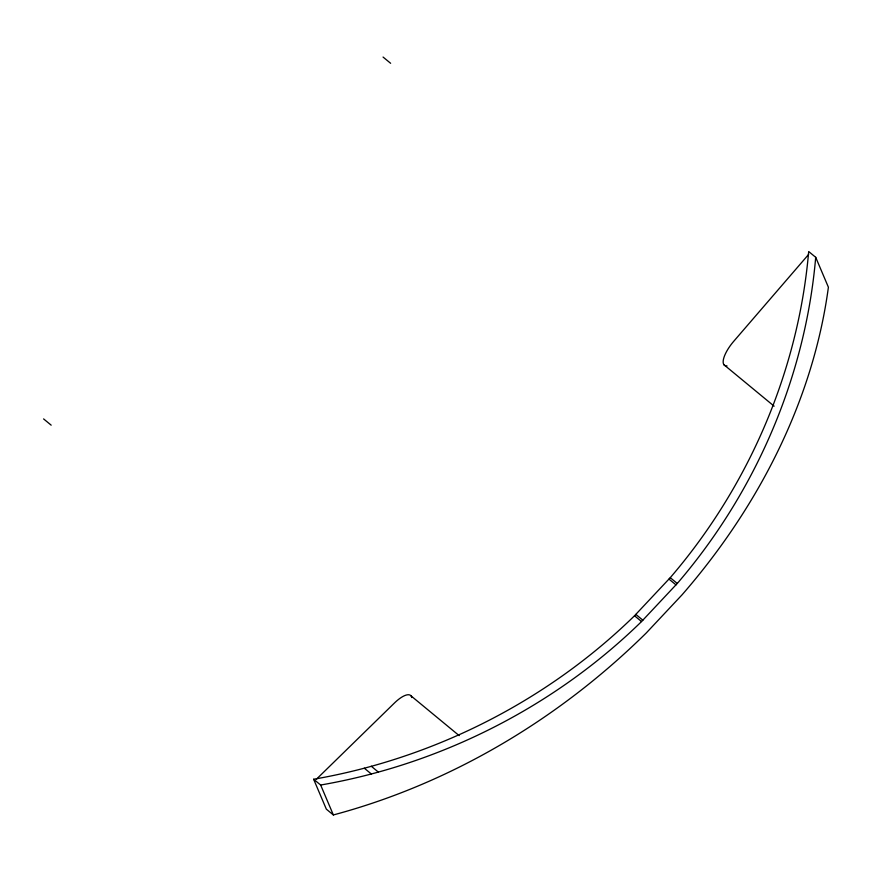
<?xml version="1.0" encoding="UTF-8"?>
<svg xmlns="http://www.w3.org/2000/svg" width="872" height="872" viewBox="0 0 872 872"><rect width="100%" height="100%" fill="white"/><g stroke="black" fill="none" stroke-linecap="round" stroke-linejoin="round"><path stroke-width="1.31" d="M815.702 257.305C805.39 377.053 755.501 492.44 677.272 583.466L641.541 621.551C554.298 706.8 440.763 764.221 320.656 785.029L313.637 779.241C433.755 758.433 547.289 701.012 634.522 615.763L670.252 577.678C748.481 486.652 798.371 371.265 808.682 251.518L815.702 257.305L828.4 287.226C812.955 401.796 757.419 508.202 682.078 594.802L646.348 632.887C559.584 718.55 451.413 783.383 333.355 814.949L326.346 809.162L313.637 779.241M808.617 254.428L734.104 340.876A23.01 8.044 -50.5 0 0 727.019 365.935M316.351 779.285L393.981 703.464A23.01 8.044 -50.5 0 1 411.758 697.546M383.059 57.051L390.634 63.296M723.945 364.747L774.129 406.178M670.252 577.678L677.272 583.466M668.977 579.106L675.996 584.894M635.862 614.411L642.882 620.199M634.522 615.763L641.541 621.551M411.083 695.932L459.173 735.63M43.6 418.92L51.176 425.165M371.287 766.248L378.295 772.047M364.322 768.21L371.341 773.998M320.656 785.029L333.355 814.949"/></g></svg>
